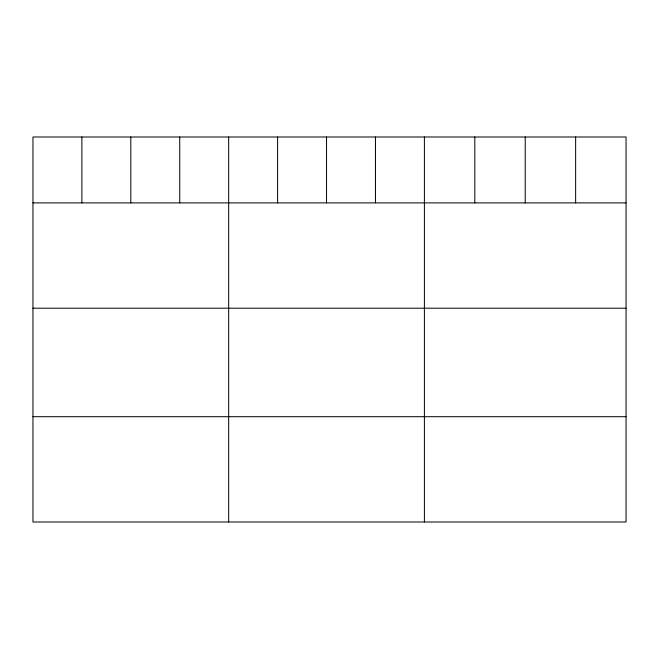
<?xml version="1.0" encoding="UTF-8"?>
<svg xmlns="http://www.w3.org/2000/svg" width="659" height="659" viewBox="0 0 659 659"><rect width="100%" height="100%" fill="white"/><g stroke="black" fill="none" stroke-linecap="round" stroke-linejoin="round"><path stroke-width="0.99" d="M626.05 202.89L626.05 522.002L32.95 522.002L32.95 136.998L626.05 136.998L626.05 202.89L32.95 202.89M32.95 308.198L626.05 308.198M32.95 416.694L626.05 416.694M575.636 136.998L575.636 202.89M525.223 136.998L525.223 202.89M474.809 136.998L474.809 202.89M424.396 136.998L424.396 522.002M375.465 136.998L375.465 202.89M326.534 136.998L326.534 202.89M277.604 136.998L277.604 202.89M228.673 136.998L228.673 522.002M179.742 136.998L179.742 202.89M130.811 136.998L130.811 202.89M81.881 136.998L81.881 202.89"/></g></svg>
